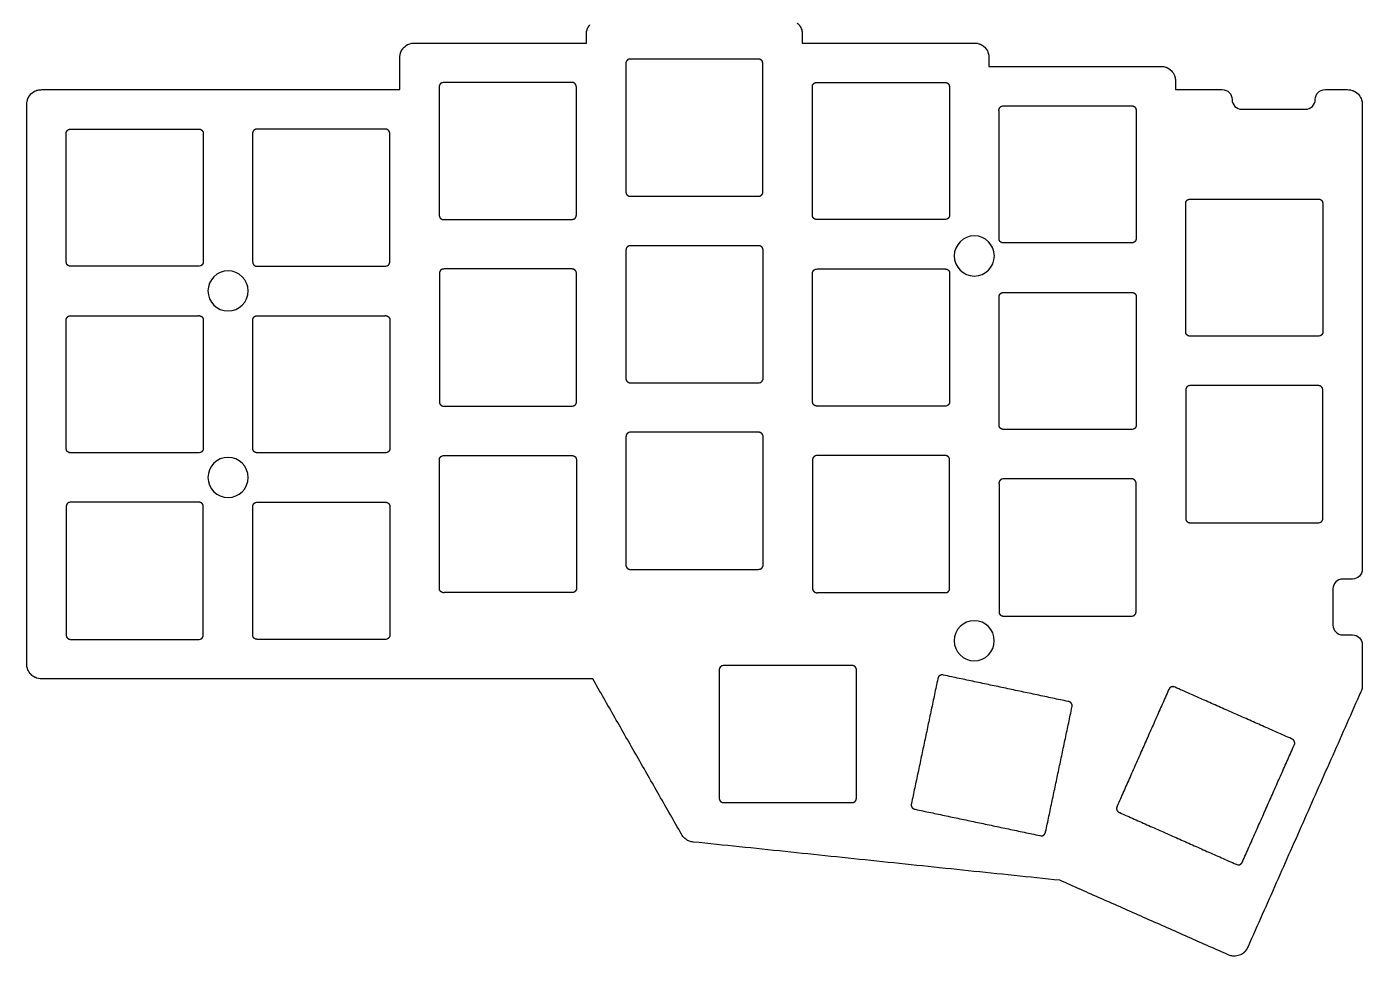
# Model space of a CAD drawing. Header units: millimetres. Extents: x 10 to 146, y -196 to -5.
# Drawn here: x 10 to 146.4, y -195.6 to -100.7 of the extents above; entities that cross this region are included whole.
import ezdxf

# ---------------------------------------------------------------- set-up
doc = ezdxf.new("R2010")
doc.units = ezdxf.units.MM
doc.layers.add('Sketch', color=7, linetype='CONTINUOUS')

msp = doc.modelspace()

# ---------------------------------------------------------------- linework, layer by layer
at = {"layer": 'Sketch'}
for points, degree in [([(67.22, -101.05), (67.31, -100.77), (67.5, -100.55)], 2), ([(88.67, -100.36), (88.8, -100.47), (88.93, -100.62), (89.04, -100.82)], 3), ([(89.04, -100.82), (89.12, -100.98), (89.16, -101.13), (89.18, -101.26)], 3), ([(67.15, -101.62), (67.15, -101.5), (67.15, -101.29), (67.22, -101.05)], 3), ([(67.15, -102.4), (67.15, -101.62)], 1), ([(89.18, -101.26), (89.2, -101.41), (89.2, -101.53), (89.2, -101.62)], 3), ([(89.2, -101.62), (89.2, -102.4)], 1), ([(48.1, -104), (48.1, -103.88), (48.1, -103.67), (48.17, -103.43)], 3), ([(48.17, -103.43), (48.26, -103.15), (48.45, -102.93)], 2), ([(48.45, -102.93), (48.56, -102.8), (48.71, -102.67), (48.9, -102.56)], 3), ([(48.9, -102.56), (49.06, -102.48), (49.22, -102.44), (49.34, -102.42)], 3), ([(49.34, -102.42), (49.49, -102.4), (49.62, -102.4), (49.7, -102.4)], 3), ([(49.7, -102.4), (67.15, -102.4)], 1), ([(89.2, -102.4), (106.65, -102.4)], 1), ([(106.65, -102.4), (106.77, -102.4), (106.98, -102.39), (107.22, -102.47)], 3), ([(107.22, -102.47), (107.5, -102.56), (107.72, -102.74)], 2), ([(107.22, -102.47), (107.22, -102.47)], 1), ([(107.72, -102.74), (107.85, -102.85), (107.98, -103), (108.09, -103.2)], 3), ([(108.09, -103.2), (108.17, -103.36), (108.21, -103.51), (108.23, -103.64)], 3), ([(48.1, -107.16), (48.1, -104)], 1), ([(71.23, -104.28), (71.19, -104.35), (71.18, -104.41)], 2), ([(71.18, -104.41), (71.17, -104.48), (71.18, -104.54)], 2), ([(71.18, -104.54), (71.18, -117.54)], 1), ([(71.34, -104.14), (71.27, -104.2), (71.23, -104.28)], 2), ([(71.48, -104.06), (71.4, -104.09), (71.34, -104.14)], 2), ([(71.68, -104.04), (71.62, -104.04), (71.55, -104.04), (71.48, -104.06)], 3), ([(84.68, -104.04), (71.68, -104.04)], 1), ([(84.81, -104.05), (84.74, -104.04), (84.68, -104.04)], 2), ([(84.94, -104.09), (84.87, -104.06), (84.81, -104.05)], 2), ([(85.07, -104.2), (85.02, -104.14), (84.94, -104.09)], 2), ([(85.15, -104.35), (85.13, -104.27), (85.07, -104.2)], 2), ([(85.18, -104.54), (85.18, -104.48), (85.18, -104.42), (85.15, -104.35)], 3), ([(85.18, -117.54), (85.18, -104.54)], 1), ([(108.23, -103.64), (108.25, -103.79), (108.25, -103.91), (108.25, -104)], 3), ([(108.25, -104), (108.25, -104.78)], 1), ([(108.25, -104.78), (125.7, -104.78)], 1), ([(125.7, -104.78), (125.82, -104.78), (126.03, -104.78), (126.27, -104.85)], 3), ([(126.27, -104.85), (126.55, -104.94), (126.77, -105.13)], 2), ([(126.77, -105.13), (126.9, -105.24), (127.03, -105.39), (127.14, -105.58)], 3), ([(127.14, -105.58), (127.22, -105.74), (127.26, -105.9), (127.28, -106.02)], 3), ([(127.28, -106.02), (127.3, -106.17), (127.3, -106.3), (127.3, -106.38)], 3), ([(10.09, -108.19), (10.18, -107.91), (10.36, -107.7)], 2), ([(10.36, -107.7), (10.47, -107.56), (10.62, -107.43), (10.82, -107.33)], 3), ([(10.82, -107.33), (10.98, -107.24), (11.13, -107.2), (11.26, -107.18)], 3), ([(11.26, -107.18), (11.41, -107.16), (11.53, -107.16), (11.62, -107.16)], 3), ([(11.62, -107.16), (48.1, -107.16)], 1), ([(52.18, -106.66), (52.14, -106.73), (52.13, -106.79)], 2), ([(52.13, -106.79), (52.12, -106.86), (52.13, -106.92)], 2), ([(52.13, -106.92), (52.13, -119.92)], 1), ([(52.29, -106.53), (52.22, -106.58), (52.18, -106.66)], 2), ([(52.43, -106.45), (52.35, -106.47), (52.29, -106.53)], 2), ([(52.63, -106.42), (52.57, -106.42), (52.5, -106.42), (52.43, -106.45)], 3), ([(65.63, -106.42), (52.63, -106.42)], 1), ([(65.76, -106.43), (65.69, -106.42), (65.63, -106.42)], 2), ([(65.89, -106.47), (65.82, -106.44), (65.76, -106.43)], 2), ([(66.02, -106.58), (65.97, -106.52), (65.89, -106.47)], 2), ([(66.1, -106.73), (66.08, -106.65), (66.02, -106.58)], 2), ([(66.13, -106.92), (66.13, -106.86), (66.13, -106.8), (66.1, -106.73)], 3), ([(66.13, -119.92), (66.13, -106.92)], 1), ([(90.23, -106.79), (90.24, -106.73), (90.28, -106.66)], 2), ([(90.23, -106.92), (90.22, -106.86), (90.23, -106.79)], 2), ([(90.23, -106.79), (90.23, -106.79)], 1), ([(90.23, -119.92), (90.23, -106.92)], 1), ([(90.28, -106.66), (90.32, -106.58), (90.39, -106.52)], 2), ([(90.39, -106.52), (90.45, -106.47), (90.53, -106.44)], 2), ([(90.53, -106.44), (90.6, -106.42), (90.67, -106.42), (90.73, -106.42)], 3), ([(90.73, -106.42), (103.73, -106.42)], 1), ([(103.73, -106.42), (103.79, -106.42), (103.86, -106.43)], 2), ([(103.86, -106.43), (103.92, -106.44), (103.99, -106.47)], 2), ([(103.99, -106.47), (104.07, -106.52), (104.12, -106.58)], 2), ([(104.12, -106.58), (104.18, -106.65), (104.2, -106.73)], 2), ([(104.2, -106.73), (104.23, -106.8), (104.23, -106.86), (104.23, -106.92)], 3), ([(104.23, -106.92), (104.23, -119.92)], 1), ([(127.3, -106.38), (127.3, -107.16)], 1), ([(127.3, -107.16), (132.07, -107.16)], 1), ([(132.07, -107.16), (132.62, -107.16), (133.07, -107.61), (133.07, -108.16)], 3), ([(141.57, -108.16), (141.57, -107.61), (142.02, -107.16), (142.57, -107.16)], 3), ([(142.57, -107.16), (144.77, -107.16)], 1), ([(144.77, -107.16), (144.89, -107.16), (145.1, -107.16), (145.34, -107.23)], 3), ([(145.34, -107.23), (145.61, -107.32), (145.83, -107.51)], 2), ([(145.83, -107.51), (145.97, -107.62), (146.1, -107.77), (146.2, -107.96)], 3), ([(10.02, -108.76), (10.02, -108.64), (10.01, -108.43), (10.09, -108.19)], 3), ([(10.02, -165.71), (10.02, -108.76)], 1), ([(109.28, -109.17), (109.29, -109.12), (109.33, -109.05)], 2), ([(109.33, -109.05), (109.37, -108.96), (109.44, -108.91)], 2), ([(109.44, -108.91), (109.5, -108.85), (109.58, -108.83)], 2), ([(109.58, -108.83), (109.65, -108.81), (109.72, -108.81), (109.78, -108.81)], 3), ([(109.78, -108.81), (122.78, -108.81)], 1), ([(122.78, -108.81), (122.84, -108.81), (122.91, -108.81)], 2), ([(122.91, -108.81), (122.97, -108.82), (123.04, -108.86)], 2), ([(123.04, -108.86), (123.12, -108.9), (123.17, -108.97)], 2), ([(123.17, -108.97), (123.23, -109.03), (123.25, -109.11)], 2), ([(133.07, -108.16), (133.07, -108.72), (133.52, -109.16), (134.07, -109.16)], 3), ([(140.57, -109.16), (141.12, -109.16), (141.57, -108.72), (141.57, -108.16)], 3), ([(146.2, -107.96), (146.28, -108.12), (146.33, -108.28), (146.35, -108.41)], 3), ([(146.35, -108.41), (146.37, -108.56), (146.37, -108.68), (146.37, -108.76)], 3), ([(146.37, -108.76), (146.37, -156.13)], 1), ([(109.28, -109.31), (109.27, -109.24), (109.28, -109.17)], 2), ([(109.28, -122.31), (109.28, -109.31)], 1), ([(123.25, -109.11), (123.28, -109.18), (123.28, -109.25), (123.28, -109.31)], 3), ([(123.28, -109.31), (123.28, -122.31)], 1), ([(134.07, -109.16), (140.57, -109.16)], 1), ([(14.04, -111.69), (14.04, -111.62), (14.05, -111.55)], 2), ([(14.04, -124.69), (14.04, -111.69)], 1), ([(14.05, -111.55), (14.06, -111.5), (14.09, -111.42)], 2), ([(14.09, -111.42), (14.14, -111.34), (14.2, -111.29)], 2), ([(14.2, -111.29), (14.27, -111.23), (14.35, -111.21)], 2), ([(14.35, -111.21), (14.42, -111.19), (14.48, -111.19), (14.54, -111.19)], 3), ([(14.54, -111.19), (27.54, -111.19)], 1), ([(27.54, -111.19), (27.61, -111.18), (27.67, -111.19)], 2), ([(27.67, -111.19), (27.73, -111.2), (27.8, -111.24)], 2), ([(27.8, -111.24), (27.89, -111.28), (27.94, -111.35)], 2), ([(27.94, -111.35), (28, -111.41), (28.02, -111.49)], 2), ([(28.02, -111.49), (28.04, -111.56), (28.04, -111.63), (28.04, -111.69)], 3), ([(28.04, -111.69), (28.04, -124.69)], 1), ([(33.13, -111.42), (33.09, -111.5), (33.08, -111.55)], 2), ([(33.08, -111.55), (33.07, -111.62), (33.08, -111.69)], 2), ([(33.08, -111.69), (33.08, -124.69)], 1), ([(33.24, -111.29), (33.17, -111.34), (33.13, -111.42)], 2), ([(33.38, -111.21), (33.3, -111.23), (33.24, -111.29)], 2), ([(33.58, -111.19), (33.52, -111.19), (33.45, -111.19), (33.38, -111.21)], 3), ([(46.58, -111.19), (33.58, -111.19)], 1), ([(46.71, -111.19), (46.64, -111.18), (46.58, -111.19)], 2), ([(46.84, -111.24), (46.77, -111.2), (46.71, -111.19)], 2), ([(46.97, -111.35), (46.92, -111.28), (46.84, -111.24)], 2), ([(47.05, -111.49), (47.03, -111.41), (46.97, -111.35)], 2), ([(47.08, -111.69), (47.08, -111.63), (47.08, -111.56), (47.05, -111.49)], 3), ([(47.08, -124.69), (47.08, -111.69)], 1), ([(71.18, -117.54), (71.18, -117.6), (71.18, -117.67), (71.2, -117.74)], 3), ([(71.2, -117.74), (71.22, -117.82), (71.28, -117.88)], 2), ([(71.28, -117.88), (71.33, -117.95), (71.42, -117.99)], 2), ([(71.42, -117.99), (71.49, -118.03), (71.54, -118.04)], 2), ([(71.54, -118.04), (71.61, -118.04), (71.68, -118.04)], 2), ([(71.68, -118.04), (84.68, -118.04)], 1), ([(84.68, -118.04), (84.74, -118.04), (84.8, -118.04), (84.87, -118.02)], 3), ([(84.87, -118.02), (84.95, -118), (85.02, -117.94)], 2), ([(84.87, -118.02), (84.87, -118.02)], 1), ([(85.02, -117.94), (85.08, -117.89), (85.13, -117.8)], 2), ([(85.13, -117.8), (85.16, -117.73), (85.17, -117.68)], 2), ([(85.17, -117.68), (85.18, -117.61), (85.18, -117.54)], 2), ([(128.35, -118.7), (128.36, -118.64), (128.39, -118.57)], 2), ([(128.39, -118.57), (128.44, -118.48), (128.5, -118.43)], 2), ([(128.5, -118.43), (128.57, -118.38), (128.65, -118.35)], 2), ([(128.65, -118.35), (128.72, -118.33), (128.78, -118.33), (128.84, -118.33)], 3), ([(128.84, -118.33), (141.84, -118.33)], 1), ([(141.84, -118.33), (141.91, -118.33), (141.97, -118.34)], 2), ([(141.97, -118.34), (142.03, -118.34), (142.1, -118.38)], 2), ([(142.1, -118.38), (142.19, -118.43), (142.24, -118.49)], 2), ([(142.24, -118.49), (142.3, -118.56), (142.32, -118.64)], 2), ([(52.13, -119.92), (52.13, -119.98), (52.13, -120.05), (52.15, -120.12)], 3), ([(66.12, -120.06), (66.13, -119.99), (66.13, -119.92)], 2), ([(90.25, -120.12), (90.23, -120.05), (90.23, -119.98), (90.23, -119.92)], 3), ([(104.23, -119.92), (104.23, -119.99), (104.22, -120.05)], 2), ([(128.34, -118.83), (128.34, -118.77), (128.35, -118.7)], 2), ([(128.34, -131.83), (128.34, -118.83)], 1), ([(142.32, -118.64), (142.34, -118.7), (142.34, -118.77), (142.34, -118.83)], 3), ([(142.34, -118.83), (142.34, -131.83)], 1), ([(52.15, -120.12), (52.17, -120.2), (52.23, -120.26)], 2), ([(52.23, -120.26), (52.28, -120.33), (52.37, -120.37)], 2), ([(52.37, -120.37), (52.44, -120.41), (52.49, -120.42)], 2), ([(52.49, -120.42), (52.56, -120.43), (52.63, -120.42)], 2), ([(52.63, -120.42), (65.63, -120.42)], 1), ([(65.63, -120.42), (65.69, -120.42), (65.75, -120.42), (65.82, -120.4)], 3), ([(65.82, -120.4), (65.9, -120.38), (65.97, -120.32)], 2), ([(65.82, -120.4), (65.82, -120.4)], 1), ([(65.97, -120.32), (66.03, -120.27), (66.08, -120.19)], 2), ([(66.08, -120.19), (66.11, -120.11), (66.12, -120.06)], 2), ([(90.33, -120.26), (90.27, -120.2), (90.25, -120.12)], 2), ([(90.47, -120.37), (90.38, -120.33), (90.33, -120.26)], 2), ([(90.59, -120.42), (90.54, -120.41), (90.47, -120.37)], 2), ([(90.73, -120.42), (90.66, -120.42), (90.59, -120.42)], 2), ([(103.73, -120.42), (90.73, -120.42)], 1), ([(103.92, -120.4), (103.85, -120.42), (103.79, -120.42), (103.73, -120.42)], 3), ([(104.07, -120.32), (104, -120.38), (103.92, -120.4)], 2), ([(104.18, -120.18), (104.13, -120.27), (104.07, -120.32)], 2), ([(104.22, -120.05), (104.21, -120.11), (104.18, -120.18)], 2), ([(106.76, -122.09), (105.63, -122.09), (104.71, -123.01), (104.71, -124.14)], 3), ([(108.81, -124.14), (108.81, -123.01), (107.89, -122.09), (106.76, -122.09)], 3), ([(109.3, -122.5), (109.28, -122.43), (109.28, -122.37), (109.28, -122.31)], 3), ([(109.38, -122.65), (109.32, -122.58), (109.3, -122.5)], 2), ([(109.52, -122.76), (109.43, -122.71), (109.38, -122.65)], 2), ([(123.12, -122.7), (123.05, -122.76), (122.97, -122.79)], 2), ([(123.23, -122.57), (123.18, -122.65), (123.12, -122.7)], 2), ([(123.27, -122.44), (123.26, -122.5), (123.23, -122.57)], 2), ([(123.28, -122.31), (123.28, -122.37), (123.27, -122.44)], 2), ([(71.2, -123.46), (71.19, -123.53), (71.19, -123.59)], 2), ([(71.19, -123.59), (71.19, -136.59)], 1), ([(71.24, -123.33), (71.21, -123.4), (71.2, -123.46)], 2), ([(71.35, -123.19), (71.29, -123.25), (71.24, -123.33)], 2), ([(71.5, -123.11), (71.42, -123.14), (71.35, -123.19)], 2), ([(71.69, -123.09), (71.63, -123.09), (71.57, -123.09), (71.5, -123.11)], 3), ([(84.69, -123.09), (71.69, -123.09)], 1), ([(84.82, -123.1), (84.76, -123.09), (84.69, -123.09)], 2), ([(84.95, -123.14), (84.88, -123.11), (84.82, -123.1)], 2), ([(85.09, -123.25), (85.04, -123.19), (84.95, -123.14)], 2), ([(85.17, -123.4), (85.15, -123.32), (85.09, -123.25)], 2), ([(85.19, -123.59), (85.19, -123.53), (85.19, -123.47), (85.17, -123.4)], 3), ([(85.19, -136.59), (85.19, -123.59)], 1), ([(109.64, -122.8), (109.59, -122.79), (109.52, -122.76)], 2), ([(109.78, -122.81), (109.71, -122.81), (109.64, -122.8)], 2), ([(122.78, -122.81), (109.78, -122.81)], 1), ([(122.97, -122.79), (122.9, -122.81), (122.84, -122.81), (122.78, -122.81)], 3), ([(14.06, -124.88), (14.04, -124.81), (14.04, -124.75), (14.04, -124.69)], 3), ([(14.14, -125.03), (14.09, -124.96), (14.06, -124.88)], 2), ([(14.28, -125.14), (14.2, -125.09), (14.14, -125.03)], 2), ([(14.41, -125.18), (14.35, -125.17), (14.28, -125.14)], 2), ([(14.54, -125.19), (14.48, -125.19), (14.41, -125.18)], 2), ([(27.54, -125.19), (14.54, -125.19)], 1), ([(27.74, -125.16), (27.67, -125.19), (27.6, -125.19), (27.54, -125.19)], 3), ([(27.88, -125.08), (27.82, -125.14), (27.74, -125.16)], 2), ([(27.99, -124.95), (27.95, -125.03), (27.88, -125.08)], 2), ([(28.04, -124.82), (28.03, -124.88), (27.99, -124.95)], 2), ([(28.04, -124.69), (28.04, -124.75), (28.04, -124.82)], 2), ([(33.08, -124.69), (33.08, -124.75), (33.08, -124.81), (33.1, -124.88)], 3), ([(33.1, -124.88), (33.12, -124.96), (33.18, -125.03)], 2), ([(33.18, -125.03), (33.23, -125.09), (33.32, -125.14)], 2), ([(33.32, -125.14), (33.39, -125.17), (33.44, -125.18)], 2), ([(33.44, -125.18), (33.51, -125.19), (33.58, -125.19)], 2), ([(33.58, -125.19), (46.58, -125.19)], 1), ([(46.58, -125.19), (46.64, -125.19), (46.7, -125.19), (46.77, -125.16)], 3), ([(46.77, -125.16), (46.85, -125.14), (46.92, -125.08)], 2), ([(46.77, -125.16), (46.77, -125.16)], 1), ([(46.92, -125.08), (46.98, -125.03), (47.03, -124.95)], 2), ([(47.03, -124.95), (47.06, -124.88), (47.07, -124.82)], 2), ([(47.07, -124.82), (47.08, -124.75), (47.08, -124.69)], 2), ([(104.71, -124.14), (104.71, -125.27), (105.63, -126.19), (106.76, -126.19)], 3), ([(106.76, -126.19), (107.89, -126.19), (108.81, -125.27), (108.81, -124.14)], 3), ([(30.57, -125.66), (29.44, -125.66), (28.52, -126.58), (28.52, -127.71)], 3), ([(32.62, -127.71), (32.62, -126.58), (31.7, -125.66), (30.57, -125.66)], 3), ([(52.15, -125.84), (52.14, -125.91), (52.14, -125.97)], 2), ([(52.14, -125.97), (52.14, -138.97)], 1), ([(52.19, -125.71), (52.16, -125.78), (52.15, -125.84)], 2), ([(52.3, -125.58), (52.24, -125.63), (52.19, -125.71)], 2), ([(52.45, -125.5), (52.37, -125.52), (52.3, -125.58)], 2), ([(52.64, -125.47), (52.58, -125.47), (52.52, -125.47), (52.45, -125.5)], 3), ([(52.45, -125.5), (52.45, -125.5)], 1), ([(65.64, -125.47), (52.64, -125.47)], 1), ([(65.77, -125.48), (65.71, -125.47), (65.64, -125.47)], 2), ([(65.9, -125.52), (65.83, -125.49), (65.77, -125.48)], 2), ([(66.04, -125.63), (65.99, -125.57), (65.9, -125.52)], 2), ([(66.12, -125.78), (66.1, -125.7), (66.04, -125.63)], 2), ([(66.14, -125.97), (66.14, -125.91), (66.14, -125.85), (66.12, -125.78)], 3), ([(66.14, -138.97), (66.14, -125.97)], 1), ([(90.24, -125.97), (90.24, -125.91), (90.25, -125.84)], 2), ([(90.24, -138.97), (90.24, -125.97)], 1), ([(90.25, -125.84), (90.25, -125.78), (90.29, -125.71)], 2), ([(90.29, -125.71), (90.34, -125.62), (90.4, -125.57)], 2), ([(90.4, -125.57), (90.47, -125.52), (90.54, -125.49)], 2), ([(90.54, -125.49), (90.61, -125.47), (90.68, -125.47), (90.74, -125.47)], 3), ([(90.74, -125.47), (103.74, -125.47)], 1), ([(103.74, -125.47), (103.8, -125.47), (103.87, -125.48)], 2), ([(103.87, -125.48), (103.93, -125.48), (104, -125.52)], 2), ([(104, -125.52), (104.09, -125.56), (104.14, -125.63)], 2), ([(104.14, -125.63), (104.19, -125.69), (104.22, -125.77)], 2), ([(104.22, -125.77), (104.24, -125.84), (104.24, -125.91), (104.24, -125.97)], 3), ([(104.24, -125.97), (104.24, -138.97)], 1), ([(28.52, -127.71), (28.52, -128.84), (29.44, -129.76), (30.57, -129.76)], 3), ([(30.57, -129.76), (31.7, -129.76), (32.62, -128.84), (32.62, -127.71)], 3), ([(109.3, -128.22), (109.31, -128.16), (109.34, -128.09)], 2), ([(109.34, -128.09), (109.39, -128.01), (109.45, -127.96)], 2), ([(109.45, -127.96), (109.52, -127.9), (109.6, -127.88)], 2), ([(109.6, -127.88), (109.67, -127.86), (109.73, -127.86), (109.79, -127.86)], 3), ([(109.79, -127.86), (122.79, -127.86)], 1), ([(122.79, -127.86), (122.85, -127.85), (122.92, -127.86)], 2), ([(122.92, -127.86), (122.98, -127.87), (123.05, -127.91)], 2), ([(123.05, -127.91), (123.14, -127.95), (123.19, -128.02)], 2), ([(123.19, -128.02), (123.24, -128.08), (123.27, -128.16)], 2), ([(123.27, -128.16), (123.29, -128.23), (123.29, -128.3), (123.29, -128.36)], 3), ([(109.29, -128.36), (109.29, -128.29), (109.3, -128.22)], 2), ([(109.29, -141.36), (109.29, -128.36)], 1), ([(109.3, -128.22), (109.3, -128.22)], 1), ([(123.29, -128.36), (123.29, -141.36)], 1), ([(14.04, -130.74), (14.04, -130.67), (14.05, -130.6)], 2), ([(14.04, -143.74), (14.04, -130.74)], 1), ([(14.05, -130.6), (14.06, -130.55), (14.09, -130.48)], 2), ([(14.09, -130.48), (14.14, -130.39), (14.2, -130.34)], 2), ([(14.2, -130.34), (14.27, -130.28), (14.35, -130.26)], 2), ([(14.35, -130.26), (14.42, -130.24), (14.48, -130.24), (14.54, -130.24)], 3), ([(14.54, -130.24), (27.54, -130.24)], 1), ([(27.54, -130.24), (27.61, -130.23), (27.67, -130.24)], 2), ([(27.67, -130.24), (27.73, -130.25), (27.8, -130.29)], 2), ([(27.8, -130.29), (27.89, -130.33), (27.94, -130.4)], 2), ([(27.94, -130.4), (28, -130.46), (28.02, -130.54)], 2), ([(28.02, -130.54), (28.04, -130.61), (28.04, -130.68), (28.04, -130.74)], 3), ([(28.04, -130.74), (28.04, -143.74)], 1), ([(33.09, -130.74), (33.09, -130.67), (33.1, -130.6)], 2), ([(33.09, -143.74), (33.09, -130.74)], 1), ([(33.1, -130.6), (33.11, -130.55), (33.14, -130.48)], 2), ([(33.14, -130.48), (33.19, -130.39), (33.25, -130.34)], 2), ([(33.25, -130.34), (33.32, -130.28), (33.4, -130.26)], 2), ([(33.4, -130.26), (33.47, -130.24), (33.53, -130.24), (33.59, -130.24)], 3), ([(33.59, -130.24), (46.59, -130.24)], 1), ([(46.59, -130.24), (46.66, -130.23), (46.72, -130.24)], 2), ([(46.72, -130.24), (46.78, -130.25), (46.85, -130.29)], 2), ([(46.72, -130.24), (46.72, -130.24)], 1), ([(46.85, -130.29), (46.94, -130.33), (46.99, -130.4)], 2), ([(46.99, -130.4), (47.05, -130.46), (47.07, -130.54)], 2), ([(47.07, -130.54), (47.09, -130.61), (47.09, -130.68), (47.09, -130.74)], 3), ([(47.09, -130.74), (47.09, -143.74)], 1), ([(128.36, -132.03), (128.34, -131.96), (128.34, -131.89), (128.34, -131.83)], 3), ([(128.44, -132.17), (128.39, -132.1), (128.36, -132.03)], 2), ([(128.58, -132.28), (128.5, -132.23), (128.44, -132.17)], 2), ([(142.18, -132.23), (142.12, -132.28), (142.04, -132.31)], 2), ([(142.29, -132.09), (142.25, -132.18), (142.18, -132.23)], 2), ([(142.34, -131.96), (142.33, -132.02), (142.29, -132.09)], 2), ([(142.34, -131.83), (142.34, -131.89), (142.34, -131.96)], 2), ([(128.71, -132.32), (128.65, -132.32), (128.58, -132.28)], 2), ([(128.84, -132.33), (128.78, -132.33), (128.71, -132.32)], 2), ([(141.84, -132.33), (128.84, -132.33)], 1), ([(142.04, -132.31), (141.97, -132.33), (141.9, -132.33), (141.84, -132.33)], 3), ([(71.19, -136.59), (71.19, -136.65), (71.19, -136.72), (71.21, -136.79)], 3), ([(71.21, -136.79), (71.24, -136.87), (71.29, -136.93)], 2), ([(71.29, -136.93), (71.35, -137), (71.43, -137.04)], 2), ([(71.43, -137.04), (71.5, -137.08), (71.56, -137.09)], 2), ([(71.56, -137.09), (71.63, -137.09), (71.69, -137.09)], 2), ([(71.69, -137.09), (84.69, -137.09)], 1), ([(84.69, -137.09), (84.75, -137.09), (84.82, -137.09), (84.89, -137.07)], 3), ([(84.89, -137.07), (84.97, -137.05), (85.03, -136.99)], 2), ([(85.03, -136.99), (85.1, -136.94), (85.14, -136.85)], 2), ([(85.14, -136.85), (85.18, -136.78), (85.19, -136.73)], 2), ([(85.19, -136.73), (85.19, -136.66), (85.19, -136.59)], 2), ([(128.39, -137.62), (128.36, -137.69), (128.35, -137.75)], 2), ([(128.5, -137.48), (128.44, -137.53), (128.39, -137.62)], 2), ([(128.65, -137.4), (128.57, -137.43), (128.5, -137.48)], 2), ([(128.84, -137.38), (128.78, -137.38), (128.72, -137.38), (128.65, -137.4)], 3), ([(128.65, -137.4), (128.65, -137.4)], 1), ([(141.84, -137.38), (128.84, -137.38)], 1), ([(141.97, -137.39), (141.91, -137.38), (141.84, -137.38)], 2), ([(142.1, -137.43), (142.03, -137.39), (141.97, -137.39)], 2), ([(142.24, -137.54), (142.19, -137.48), (142.1, -137.43)], 2), ([(142.32, -137.69), (142.3, -137.61), (142.24, -137.54)], 2), ([(142.34, -137.88), (142.34, -137.82), (142.34, -137.75), (142.32, -137.69)], 3), ([(52.14, -138.97), (52.14, -139.03), (52.14, -139.1), (52.16, -139.17)], 3), ([(66.14, -139.11), (66.14, -139.04), (66.14, -138.97)], 2), ([(90.26, -139.16), (90.24, -139.09), (90.24, -139.03), (90.24, -138.97)], 3), ([(104.24, -138.97), (104.24, -139.03), (104.23, -139.1)], 2), ([(128.35, -137.75), (128.34, -137.82), (128.34, -137.88)], 2), ([(128.34, -137.88), (128.34, -150.88)], 1), ([(142.34, -150.88), (142.34, -137.88)], 1), ([(52.16, -139.17), (52.19, -139.25), (52.24, -139.31)], 2), ([(52.24, -139.31), (52.3, -139.38), (52.38, -139.42)], 2), ([(52.38, -139.42), (52.45, -139.46), (52.51, -139.47)], 2), ([(52.51, -139.47), (52.58, -139.48), (52.64, -139.47)], 2), ([(52.64, -139.47), (65.64, -139.47)], 1), ([(65.64, -139.47), (65.7, -139.47), (65.77, -139.47), (65.84, -139.45)], 3), ([(65.84, -139.45), (65.92, -139.43), (65.98, -139.37)], 2), ([(65.98, -139.37), (66.05, -139.32), (66.09, -139.24)], 2), ([(66.09, -139.24), (66.13, -139.17), (66.14, -139.11)], 2), ([(90.34, -139.31), (90.29, -139.24), (90.26, -139.16)], 2), ([(90.48, -139.42), (90.39, -139.37), (90.34, -139.31)], 2), ([(90.61, -139.46), (90.55, -139.45), (90.48, -139.42)], 2), ([(90.74, -139.47), (90.68, -139.47), (90.61, -139.46)], 2), ([(103.74, -139.47), (90.74, -139.47)], 1), ([(103.94, -139.45), (103.87, -139.47), (103.8, -139.47), (103.74, -139.47)], 3), ([(104.08, -139.37), (104.01, -139.42), (103.94, -139.45)], 2), ([(104.19, -139.23), (104.14, -139.32), (104.08, -139.37)], 2), ([(104.23, -139.1), (104.23, -139.16), (104.19, -139.23)], 2), ([(109.31, -141.55), (109.29, -141.48), (109.29, -141.42), (109.29, -141.36)], 3), ([(109.39, -141.7), (109.34, -141.63), (109.31, -141.55)], 2), ([(109.53, -141.81), (109.44, -141.76), (109.39, -141.7)], 2), ([(109.66, -141.85), (109.6, -141.84), (109.53, -141.81)], 2), ([(123.13, -141.75), (123.07, -141.81), (122.99, -141.83)], 2), ([(123.24, -141.62), (123.2, -141.7), (123.13, -141.75)], 2), ([(123.28, -141.49), (123.28, -141.55), (123.24, -141.62)], 2), ([(123.29, -141.36), (123.29, -141.42), (123.28, -141.49)], 2), ([(71.2, -142.51), (71.19, -142.58), (71.19, -142.64)], 2), ([(71.19, -142.64), (71.19, -155.64)], 1), ([(71.24, -142.38), (71.21, -142.45), (71.2, -142.51)], 2), ([(71.35, -142.24), (71.29, -142.3), (71.24, -142.38)], 2), ([(71.5, -142.16), (71.42, -142.19), (71.35, -142.24)], 2), ([(71.69, -142.14), (71.63, -142.14), (71.57, -142.14), (71.5, -142.16)], 3), ([(71.5, -142.16), (71.5, -142.16)], 1), ([(84.69, -142.14), (71.69, -142.14)], 1), ([(84.82, -142.15), (84.76, -142.14), (84.69, -142.14)], 2), ([(84.95, -142.19), (84.88, -142.16), (84.82, -142.15)], 2), ([(85.09, -142.3), (85.04, -142.24), (84.95, -142.19)], 2), ([(85.17, -142.45), (85.15, -142.37), (85.09, -142.3)], 2), ([(85.19, -142.64), (85.19, -142.58), (85.19, -142.52), (85.17, -142.45)], 3), ([(85.19, -155.64), (85.19, -142.64)], 1), ([(109.79, -141.86), (109.73, -141.86), (109.66, -141.85)], 2), ([(122.79, -141.86), (109.79, -141.86)], 1), ([(122.99, -141.83), (122.92, -141.86), (122.85, -141.86), (122.79, -141.86)], 3), ([(14.06, -143.93), (14.04, -143.86), (14.04, -143.8), (14.04, -143.74)], 3), ([(14.14, -144.08), (14.09, -144.01), (14.06, -143.93)], 2), ([(14.28, -144.19), (14.2, -144.14), (14.14, -144.08)], 2), ([(14.41, -144.23), (14.35, -144.22), (14.28, -144.19)], 2), ([(14.54, -144.24), (14.48, -144.24), (14.41, -144.23)], 2), ([(27.54, -144.24), (14.54, -144.24)], 1), ([(27.74, -144.21), (27.67, -144.24), (27.6, -144.24), (27.54, -144.24)], 3), ([(27.88, -144.13), (27.82, -144.19), (27.74, -144.21)], 2), ([(27.99, -144), (27.95, -144.08), (27.88, -144.13)], 2), ([(28.04, -143.87), (28.03, -143.93), (27.99, -144)], 2), ([(28.04, -143.74), (28.04, -143.8), (28.04, -143.87)], 2), ([(33.11, -143.93), (33.09, -143.86), (33.09, -143.8), (33.09, -143.74)], 3), ([(33.19, -144.08), (33.14, -144.01), (33.11, -143.93)], 2), ([(33.33, -144.19), (33.25, -144.14), (33.19, -144.08)], 2), ([(33.46, -144.23), (33.4, -144.22), (33.33, -144.19)], 2), ([(33.59, -144.24), (33.53, -144.24), (33.46, -144.23)], 2), ([(46.59, -144.24), (33.59, -144.24)], 1), ([(46.79, -144.21), (46.72, -144.24), (46.65, -144.24), (46.59, -144.24)], 3), ([(46.93, -144.13), (46.87, -144.19), (46.79, -144.21)], 2), ([(47.04, -144), (47, -144.08), (46.93, -144.13)], 2), ([(47.09, -143.87), (47.08, -143.93), (47.04, -144)], 2), ([(47.09, -143.74), (47.09, -143.8), (47.09, -143.87)], 2), ([(52.45, -144.55), (52.52, -144.52), (52.58, -144.52), (52.64, -144.52)], 3), ([(52.64, -144.52), (65.64, -144.52)], 1), ([(65.64, -144.52), (65.71, -144.52), (65.77, -144.53)], 2), ([(65.77, -144.53), (65.83, -144.54), (65.9, -144.57)], 2), ([(90.74, -144.52), (90.68, -144.52), (90.62, -144.52), (90.55, -144.55)], 3), ([(103.74, -144.52), (90.74, -144.52)], 1), ([(103.87, -144.53), (103.81, -144.52), (103.74, -144.52)], 2), ([(104, -144.57), (103.93, -144.54), (103.87, -144.53)], 2), ([(30.57, -144.71), (29.44, -144.71), (28.52, -145.63), (28.52, -146.76)], 3), ([(32.62, -146.76), (32.62, -145.63), (31.7, -144.71), (30.57, -144.71)], 3), ([(52.14, -145.02), (52.14, -144.96), (52.15, -144.89)], 2), ([(52.14, -158.02), (52.14, -145.02)], 1), ([(52.15, -144.89), (52.16, -144.83), (52.19, -144.76)], 2), ([(52.19, -144.76), (52.24, -144.68), (52.3, -144.63)], 2), ([(52.3, -144.63), (52.37, -144.57), (52.45, -144.55)], 2), ([(65.9, -144.57), (65.99, -144.62), (66.04, -144.68)], 2), ([(66.04, -144.68), (66.1, -144.75), (66.12, -144.83)], 2), ([(66.12, -144.83), (66.14, -144.9), (66.14, -144.96), (66.14, -145.02)], 3), ([(66.14, -145.02), (66.14, -158.02)], 1), ([(90.25, -144.89), (90.24, -144.96), (90.24, -145.02)], 2), ([(90.24, -145.02), (90.24, -158.02)], 1), ([(90.29, -144.76), (90.26, -144.83), (90.25, -144.89)], 2), ([(90.4, -144.63), (90.34, -144.68), (90.29, -144.76)], 2), ([(90.55, -144.55), (90.47, -144.57), (90.4, -144.63)], 2), ([(90.55, -144.55), (90.55, -144.55)], 1), ([(104.14, -144.68), (104.09, -144.62), (104, -144.57)], 2), ([(104.22, -144.83), (104.2, -144.75), (104.14, -144.68)], 2), ([(104.24, -145.02), (104.24, -144.96), (104.24, -144.9), (104.22, -144.83)], 3), ([(104.24, -158.02), (104.24, -145.02)], 1), ([(28.52, -146.76), (28.52, -147.89), (29.44, -148.81), (30.57, -148.81)], 3), ([(30.57, -148.81), (31.7, -148.81), (32.62, -147.89), (32.62, -146.76)], 3), ([(109.33, -147.14), (109.29, -147.21), (109.28, -147.27)], 2), ([(109.44, -147.01), (109.37, -147.06), (109.33, -147.14)], 2), ([(109.58, -146.93), (109.5, -146.95), (109.44, -147.01)], 2), ([(109.78, -146.9), (109.72, -146.91), (109.65, -146.91), (109.58, -146.93)], 3), ([(109.58, -146.93), (109.58, -146.93)], 1), ([(122.78, -146.9), (109.78, -146.9)], 1), ([(122.91, -146.91), (122.84, -146.9), (122.78, -146.9)], 2), ([(123.04, -146.95), (122.97, -146.92), (122.91, -146.91)], 2), ([(123.17, -147.06), (123.12, -147), (123.04, -146.95)], 2), ([(123.25, -147.21), (123.23, -147.13), (123.17, -147.06)], 2), ([(123.28, -147.4), (123.28, -147.34), (123.28, -147.28), (123.25, -147.21)], 3), ([(109.28, -147.27), (109.27, -147.34), (109.28, -147.4)], 2), ([(109.28, -147.4), (109.28, -160.41)], 1), ([(123.28, -160.41), (123.28, -147.4)], 1), ([(14.05, -149.65), (14.04, -149.72), (14.04, -149.79)], 2), ([(14.04, -149.79), (14.04, -162.79)], 1), ([(14.09, -149.53), (14.06, -149.6), (14.05, -149.65)], 2), ([(14.2, -149.39), (14.14, -149.44), (14.09, -149.53)], 2), ([(14.35, -149.31), (14.27, -149.33), (14.2, -149.39)], 2), ([(14.54, -149.29), (14.48, -149.29), (14.42, -149.29), (14.35, -149.31)], 3), ([(27.54, -149.29), (14.54, -149.29)], 1), ([(27.67, -149.29), (27.61, -149.28), (27.54, -149.29)], 2), ([(27.8, -149.34), (27.73, -149.3), (27.67, -149.29)], 2), ([(27.94, -149.45), (27.89, -149.38), (27.8, -149.34)], 2), ([(28.02, -149.59), (28, -149.51), (27.94, -149.45)], 2), ([(28.04, -149.79), (28.04, -149.73), (28.04, -149.66), (28.02, -149.59)], 3), ([(28.04, -162.79), (28.04, -149.79)], 1), ([(33.09, -149.79), (33.09, -149.72), (33.1, -149.65)], 2), ([(33.09, -162.79), (33.09, -149.79)], 1), ([(33.1, -149.65), (33.11, -149.6), (33.14, -149.53)], 2), ([(33.14, -149.53), (33.19, -149.44), (33.25, -149.39)], 2), ([(33.25, -149.39), (33.32, -149.33), (33.4, -149.31)], 2), ([(33.4, -149.31), (33.47, -149.29), (33.53, -149.29), (33.59, -149.29)], 3), ([(33.59, -149.29), (46.59, -149.29)], 1), ([(46.59, -149.29), (46.66, -149.28), (46.72, -149.29)], 2), ([(46.72, -149.29), (46.78, -149.3), (46.85, -149.34)], 2), ([(46.85, -149.34), (46.94, -149.38), (46.99, -149.45)], 2), ([(46.99, -149.45), (47.05, -149.51), (47.07, -149.59)], 2), ([(47.07, -149.59), (47.09, -149.66), (47.09, -149.73), (47.09, -149.79)], 3), ([(47.09, -149.79), (47.09, -162.79)], 1), ([(128.34, -150.88), (128.34, -150.94), (128.34, -151.01), (128.36, -151.08)], 3), ([(128.36, -151.08), (128.39, -151.15), (128.44, -151.22)], 2), ([(128.44, -151.22), (128.5, -151.28), (128.58, -151.33)], 2), ([(128.58, -151.33), (128.65, -151.37), (128.71, -151.37)], 2), ([(142.04, -151.36), (142.12, -151.33), (142.18, -151.28)], 2), ([(142.18, -151.28), (142.25, -151.23), (142.29, -151.14)], 2), ([(142.29, -151.14), (142.33, -151.07), (142.34, -151.01)], 2), ([(142.34, -151.01), (142.34, -150.94), (142.34, -150.88)], 2), ([(128.71, -151.37), (128.78, -151.38), (128.84, -151.38)], 2), ([(128.84, -151.38), (141.84, -151.38)], 1), ([(141.84, -151.38), (141.9, -151.38), (141.97, -151.38), (142.04, -151.36)], 3), ([(71.19, -155.64), (71.19, -155.7), (71.19, -155.77), (71.21, -155.84)], 3), ([(71.21, -155.84), (71.24, -155.92), (71.29, -155.98)], 2), ([(71.29, -155.98), (71.35, -156.05), (71.43, -156.09)], 2), ([(71.43, -156.09), (71.5, -156.13), (71.56, -156.14)], 2), ([(71.56, -156.14), (71.63, -156.14), (71.69, -156.14)], 2), ([(71.69, -156.14), (84.69, -156.14)], 1), ([(84.69, -156.14), (84.75, -156.14), (84.82, -156.14), (84.89, -156.12)], 3), ([(84.89, -156.12), (84.97, -156.1), (85.03, -156.04)], 2), ([(85.03, -156.04), (85.1, -155.99), (85.14, -155.9)], 2), ([(85.14, -155.9), (85.18, -155.83), (85.19, -155.78)], 2), ([(85.19, -155.78), (85.19, -155.71), (85.19, -155.64)], 2), ([(146.37, -156.13), (146.37, -156.68), (145.92, -157.13), (145.37, -157.13)], 3), ([(52.16, -158.22), (52.14, -158.15), (52.14, -158.08), (52.14, -158.02)], 3), ([(66.14, -158.16), (66.13, -158.22), (66.09, -158.29)], 2), ([(66.14, -158.02), (66.14, -158.09), (66.14, -158.16)], 2), ([(90.24, -158.02), (90.24, -158.08), (90.24, -158.15), (90.26, -158.22)], 3), ([(104.19, -158.29), (104.23, -158.22), (104.24, -158.16)], 2), ([(104.24, -158.16), (104.24, -158.09), (104.24, -158.02)], 2), ([(144.37, -157.13), (143.82, -157.13), (143.37, -157.58), (143.37, -158.13)], 3), ([(143.37, -158.13), (143.37, -161.83)], 1), ([(145.37, -157.13), (144.37, -157.13)], 1), ([(52.24, -158.36), (52.19, -158.3), (52.16, -158.22)], 2), ([(52.38, -158.47), (52.3, -158.43), (52.24, -158.36)], 2), ([(52.51, -158.52), (52.45, -158.51), (52.38, -158.47)], 2), ([(52.64, -158.52), (52.58, -158.53), (52.51, -158.52)], 2), ([(65.64, -158.52), (52.64, -158.52)], 1), ([(65.84, -158.5), (65.77, -158.52), (65.7, -158.52), (65.64, -158.52)], 3), ([(65.98, -158.42), (65.92, -158.48), (65.84, -158.5)], 2), ([(66.09, -158.29), (66.05, -158.37), (65.98, -158.42)], 2), ([(90.26, -158.22), (90.29, -158.3), (90.34, -158.36)], 2), ([(90.34, -158.36), (90.4, -158.43), (90.48, -158.47)], 2), ([(90.48, -158.47), (90.55, -158.51), (90.61, -158.52)], 2), ([(90.61, -158.52), (90.68, -158.53), (90.74, -158.52)], 2), ([(90.74, -158.52), (103.74, -158.52)], 1), ([(103.74, -158.52), (103.8, -158.52), (103.87, -158.52), (103.94, -158.5)], 3), ([(103.94, -158.5), (104.02, -158.48), (104.08, -158.42)], 2), ([(104.08, -158.42), (104.15, -158.37), (104.19, -158.29)], 2), ([(109.28, -160.41), (109.28, -160.47), (109.28, -160.53), (109.3, -160.6)], 3), ([(109.3, -160.6), (109.32, -160.68), (109.38, -160.75)], 2), ([(109.38, -160.75), (109.43, -160.81), (109.52, -160.86)], 2), ([(109.52, -160.86), (109.59, -160.89), (109.64, -160.9)], 2), ([(109.64, -160.9), (109.71, -160.91), (109.78, -160.91)], 2), ([(122.78, -160.91), (122.84, -160.91), (122.9, -160.91), (122.97, -160.88)], 3), ([(122.97, -160.88), (123.05, -160.86), (123.12, -160.8)], 2), ([(123.12, -160.8), (123.18, -160.75), (123.23, -160.67)], 2), ([(123.23, -160.67), (123.26, -160.6), (123.27, -160.54)], 2), ([(123.27, -160.54), (123.28, -160.47), (123.28, -160.41)], 2), ([(106.75, -161.38), (105.62, -161.38), (104.7, -162.3), (104.7, -163.43)], 3), ([(108.8, -163.43), (108.8, -162.3), (107.88, -161.38), (106.75, -161.38)], 3), ([(109.78, -160.91), (122.78, -160.91)], 1), ([(143.37, -161.83), (143.37, -162.38), (143.82, -162.83), (144.37, -162.83)], 3), ([(14.04, -162.79), (14.04, -162.85), (14.04, -162.91), (14.06, -162.98)], 3), ([(14.06, -162.98), (14.09, -163.06), (14.14, -163.13)], 2), ([(14.14, -163.13), (14.2, -163.19), (14.28, -163.24)], 2), ([(14.28, -163.24), (14.35, -163.27), (14.41, -163.28)], 2), ([(14.41, -163.28), (14.48, -163.29), (14.54, -163.29)], 2), ([(14.54, -163.29), (27.54, -163.29)], 1), ([(27.54, -163.29), (27.6, -163.29), (27.67, -163.29), (27.74, -163.26)], 3), ([(27.74, -163.26), (27.82, -163.24), (27.88, -163.18)], 2), ([(27.88, -163.18), (27.95, -163.13), (27.99, -163.05)], 2), ([(27.99, -163.05), (28.03, -162.98), (28.04, -162.92)], 2), ([(28.04, -162.92), (28.04, -162.85), (28.04, -162.79)], 2), ([(33.11, -162.98), (33.09, -162.91), (33.09, -162.85), (33.09, -162.79)], 3), ([(33.19, -163.13), (33.14, -163.06), (33.11, -162.98)], 2), ([(33.33, -163.24), (33.25, -163.19), (33.19, -163.13)], 2), ([(33.46, -163.28), (33.4, -163.27), (33.33, -163.24)], 2), ([(33.59, -163.29), (33.53, -163.29), (33.46, -163.28)], 2), ([(46.59, -163.29), (33.59, -163.29)], 1), ([(46.79, -163.26), (46.72, -163.29), (46.65, -163.29), (46.59, -163.29)], 3), ([(46.93, -163.18), (46.87, -163.24), (46.79, -163.26)], 2), ([(47.04, -163.05), (47, -163.13), (46.93, -163.18)], 2), ([(47.09, -162.92), (47.08, -162.98), (47.04, -163.05)], 2), ([(47.09, -162.79), (47.09, -162.85), (47.09, -162.92)], 2), ([(104.7, -163.43), (104.7, -164.56), (105.62, -165.48), (106.75, -165.48)], 3), ([(106.75, -165.48), (107.88, -165.48), (108.8, -164.56), (108.8, -163.43)], 3), ([(144.37, -162.83), (145.37, -162.83)], 1), ([(145.37, -162.83), (145.92, -162.83), (146.37, -163.28), (146.37, -163.83)], 3), ([(146.37, -163.83), (146.37, -167.98)], 1), ([(10.04, -166.07), (10.02, -165.92), (10.02, -165.8), (10.02, -165.71)], 3), ([(10.18, -166.51), (10.1, -166.35), (10.06, -166.19), (10.04, -166.07)], 3), ([(80.77, -166.19), (80.73, -166.26), (80.72, -166.32)], 2), ([(80.72, -166.32), (80.72, -166.39), (80.72, -166.45)], 2), ([(80.88, -166.06), (80.81, -166.11), (80.77, -166.19)], 2), ([(81.02, -165.98), (80.94, -166), (80.88, -166.06)], 2), ([(81.22, -165.95), (81.16, -165.96), (81.09, -165.96), (81.02, -165.98)], 3), ([(81.02, -165.98), (81.02, -165.98)], 1), ([(94.22, -165.95), (81.22, -165.95)], 1), ([(94.35, -165.96), (94.28, -165.95), (94.22, -165.95)], 2), ([(94.48, -166), (94.41, -165.97), (94.35, -165.96)], 2), ([(94.62, -166.11), (94.56, -166.05), (94.48, -166)], 2), ([(94.7, -166.26), (94.67, -166.18), (94.62, -166.11)], 2), ([(94.72, -166.45), (94.72, -166.39), (94.72, -166.33), (94.7, -166.26)], 3), ([(10.55, -166.97), (10.42, -166.85), (10.28, -166.71), (10.18, -166.51)], 3), ([(11.05, -167.24), (10.77, -167.15), (10.55, -166.97)], 2), ([(11.62, -167.31), (11.5, -167.31), (11.29, -167.32), (11.05, -167.24)], 3), ([(67.8, -167.31), (11.62, -167.31)], 1), ([(76.86, -183.18), (67.8, -167.31)], 1), ([(80.72, -166.45), (80.72, -179.46)], 1), ([(94.72, -179.46), (94.72, -166.45)], 1), ([(103.03, -167.32), (100.34, -180.04)], 1), ([(103.06, -167.2), (103.04, -167.26), (103.03, -167.32)], 2), ([(103.13, -167.08), (103.08, -167.14), (103.06, -167.2)], 2), ([(103.27, -166.97), (103.19, -167), (103.13, -167.08)], 2), ([(103.43, -166.92), (103.34, -166.93), (103.27, -166.97)], 2), ([(103.62, -166.94), (103.56, -166.93), (103.5, -166.91), (103.43, -166.92)], 3), ([(116.34, -169.63), (103.62, -166.94)], 1), ([(126.6, -168.44), (121.34, -180.32)], 1), ([(126.66, -168.32), (126.63, -168.38), (126.6, -168.44)], 2), ([(126.76, -168.22), (126.7, -168.27), (126.66, -168.32)], 2), ([(126.91, -168.14), (126.83, -168.16), (126.76, -168.22)], 2), ([(127.08, -168.12), (126.99, -168.11), (126.91, -168.14)], 2), ([(127.26, -168.18), (127.21, -168.16), (127.15, -168.13), (127.08, -168.12)], 3), ([(139.15, -173.44), (127.26, -168.18)], 1), ([(146.23, -168.63), (134.71, -194.65)], 1), ([(146.34, -168.32), (146.31, -168.46), (146.26, -168.57), (146.23, -168.63)], 3), ([(146.37, -167.98), (146.37, -168.05), (146.37, -168.17), (146.34, -168.32)], 3), ([(114.04, -182.94), (116.73, -170.22)], 1), ([(116.47, -169.66), (116.4, -169.64), (116.34, -169.63)], 2), ([(116.59, -169.73), (116.52, -169.68), (116.47, -169.66)], 2), ([(116.7, -169.87), (116.66, -169.79), (116.59, -169.73)], 2), ([(116.74, -170.03), (116.74, -169.94), (116.7, -169.87)], 2), ([(116.73, -170.22), (116.74, -170.16), (116.75, -170.1), (116.74, -170.03)], 3), ([(116.74, -170.03), (116.74, -170.03)], 1), ([(134.14, -185.99), (139.41, -174.1)], 1), ([(139.27, -173.5), (139.21, -173.47), (139.15, -173.44)], 2), ([(139.37, -173.59), (139.32, -173.53), (139.27, -173.5)], 2), ([(139.45, -173.75), (139.43, -173.67), (139.37, -173.59)], 2), ([(139.41, -174.1), (139.43, -174.05), (139.46, -173.99), (139.47, -173.92)], 3), ([(139.47, -173.92), (139.47, -173.83), (139.45, -173.75)], 2), ([(80.72, -179.46), (80.72, -179.52), (80.72, -179.58), (80.74, -179.65)], 3), ([(80.74, -179.65), (80.76, -179.73), (80.82, -179.8)], 2), ([(80.82, -179.8), (80.87, -179.86), (80.96, -179.91)], 2), ([(80.96, -179.91), (81.03, -179.94), (81.09, -179.95)], 2), ([(81.09, -179.95), (81.15, -179.96), (81.22, -179.96)], 2), ([(81.22, -179.96), (94.22, -179.96)], 1), ([(94.22, -179.96), (94.28, -179.96), (94.34, -179.96), (94.41, -179.93)], 3), ([(94.41, -179.93), (94.49, -179.91), (94.56, -179.85)], 2), ([(94.56, -179.85), (94.62, -179.8), (94.67, -179.72)], 2), ([(94.67, -179.72), (94.7, -179.65), (94.71, -179.59)], 2), ([(94.71, -179.59), (94.72, -179.52), (94.72, -179.46)], 2), ([(100.34, -180.04), (100.33, -180.1), (100.31, -180.17), (100.32, -180.24)], 3), ([(100.32, -180.24), (100.33, -180.32), (100.37, -180.4)], 2), ([(100.37, -180.4), (100.41, -180.47), (100.48, -180.53)], 2), ([(100.48, -180.53), (100.54, -180.58), (100.6, -180.6)], 2), ([(100.6, -180.6), (100.66, -180.62), (100.72, -180.64)], 2), ([(100.72, -180.64), (113.44, -183.32)], 1), ([(121.34, -180.32), (121.32, -180.38), (121.29, -180.44), (121.28, -180.51)], 3), ([(121.28, -180.51), (121.27, -180.59), (121.3, -180.68)], 2), ([(121.3, -180.68), (121.32, -180.75), (121.38, -180.83)], 2), ([(121.38, -180.83), (121.43, -180.89), (121.48, -180.92)], 2), ([(121.48, -180.92), (121.54, -180.96), (121.6, -180.98)], 2), ([(121.6, -180.98), (133.48, -186.25)], 1), ([(77.08, -183.5), (76.97, -183.37), (76.91, -183.25), (76.86, -183.18)], 3), ([(77.49, -183.82), (77.38, -183.76), (77.22, -183.66), (77.08, -183.5)], 3), ([(78.09, -183.98), (77.97, -183.97), (77.74, -183.95), (77.49, -183.82)], 3), ([(115.49, -187.89), (78.09, -183.98)], 1), ([(113.44, -183.32), (113.5, -183.34), (113.57, -183.35), (113.64, -183.34)], 3), ([(113.64, -183.34), (113.72, -183.34), (113.8, -183.3)], 2), ([(113.8, -183.3), (113.87, -183.26), (113.93, -183.19)], 2), ([(113.93, -183.19), (113.98, -183.12), (114, -183.07)], 2), ([(114, -183.07), (114.02, -183), (114.04, -182.94)], 2), ([(133.48, -186.25), (133.54, -186.27), (133.6, -186.3), (133.67, -186.3)], 3), ([(133.67, -186.3), (133.75, -186.31), (133.84, -186.29)], 2), ([(133.84, -186.29), (133.92, -186.27), (133.99, -186.21)], 2), ([(133.99, -186.21), (134.05, -186.16), (134.08, -186.11)], 2), ([(134.08, -186.11), (134.12, -186.05), (134.14, -185.99)], 2), ([(132.6, -195.46), (115.49, -187.89)], 1), ([(134.71, -194.65), (134.66, -194.76), (134.58, -194.95), (134.42, -195.14)], 3), ([(132.94, -195.59), (132.79, -195.55), (132.68, -195.5), (132.6, -195.46)], 3), ([(133.4, -195.64), (133.22, -195.65), (133.06, -195.62), (132.94, -195.59)], 3), ([(133.97, -195.49), (133.81, -195.56), (133.62, -195.62), (133.4, -195.64)], 3), ([(134.42, -195.14), (134.22, -195.36), (133.97, -195.49)], 2)]:
    msp.add_open_spline(points, degree=degree, dxfattribs=at)

doc.saveas('drawing.dxf')
